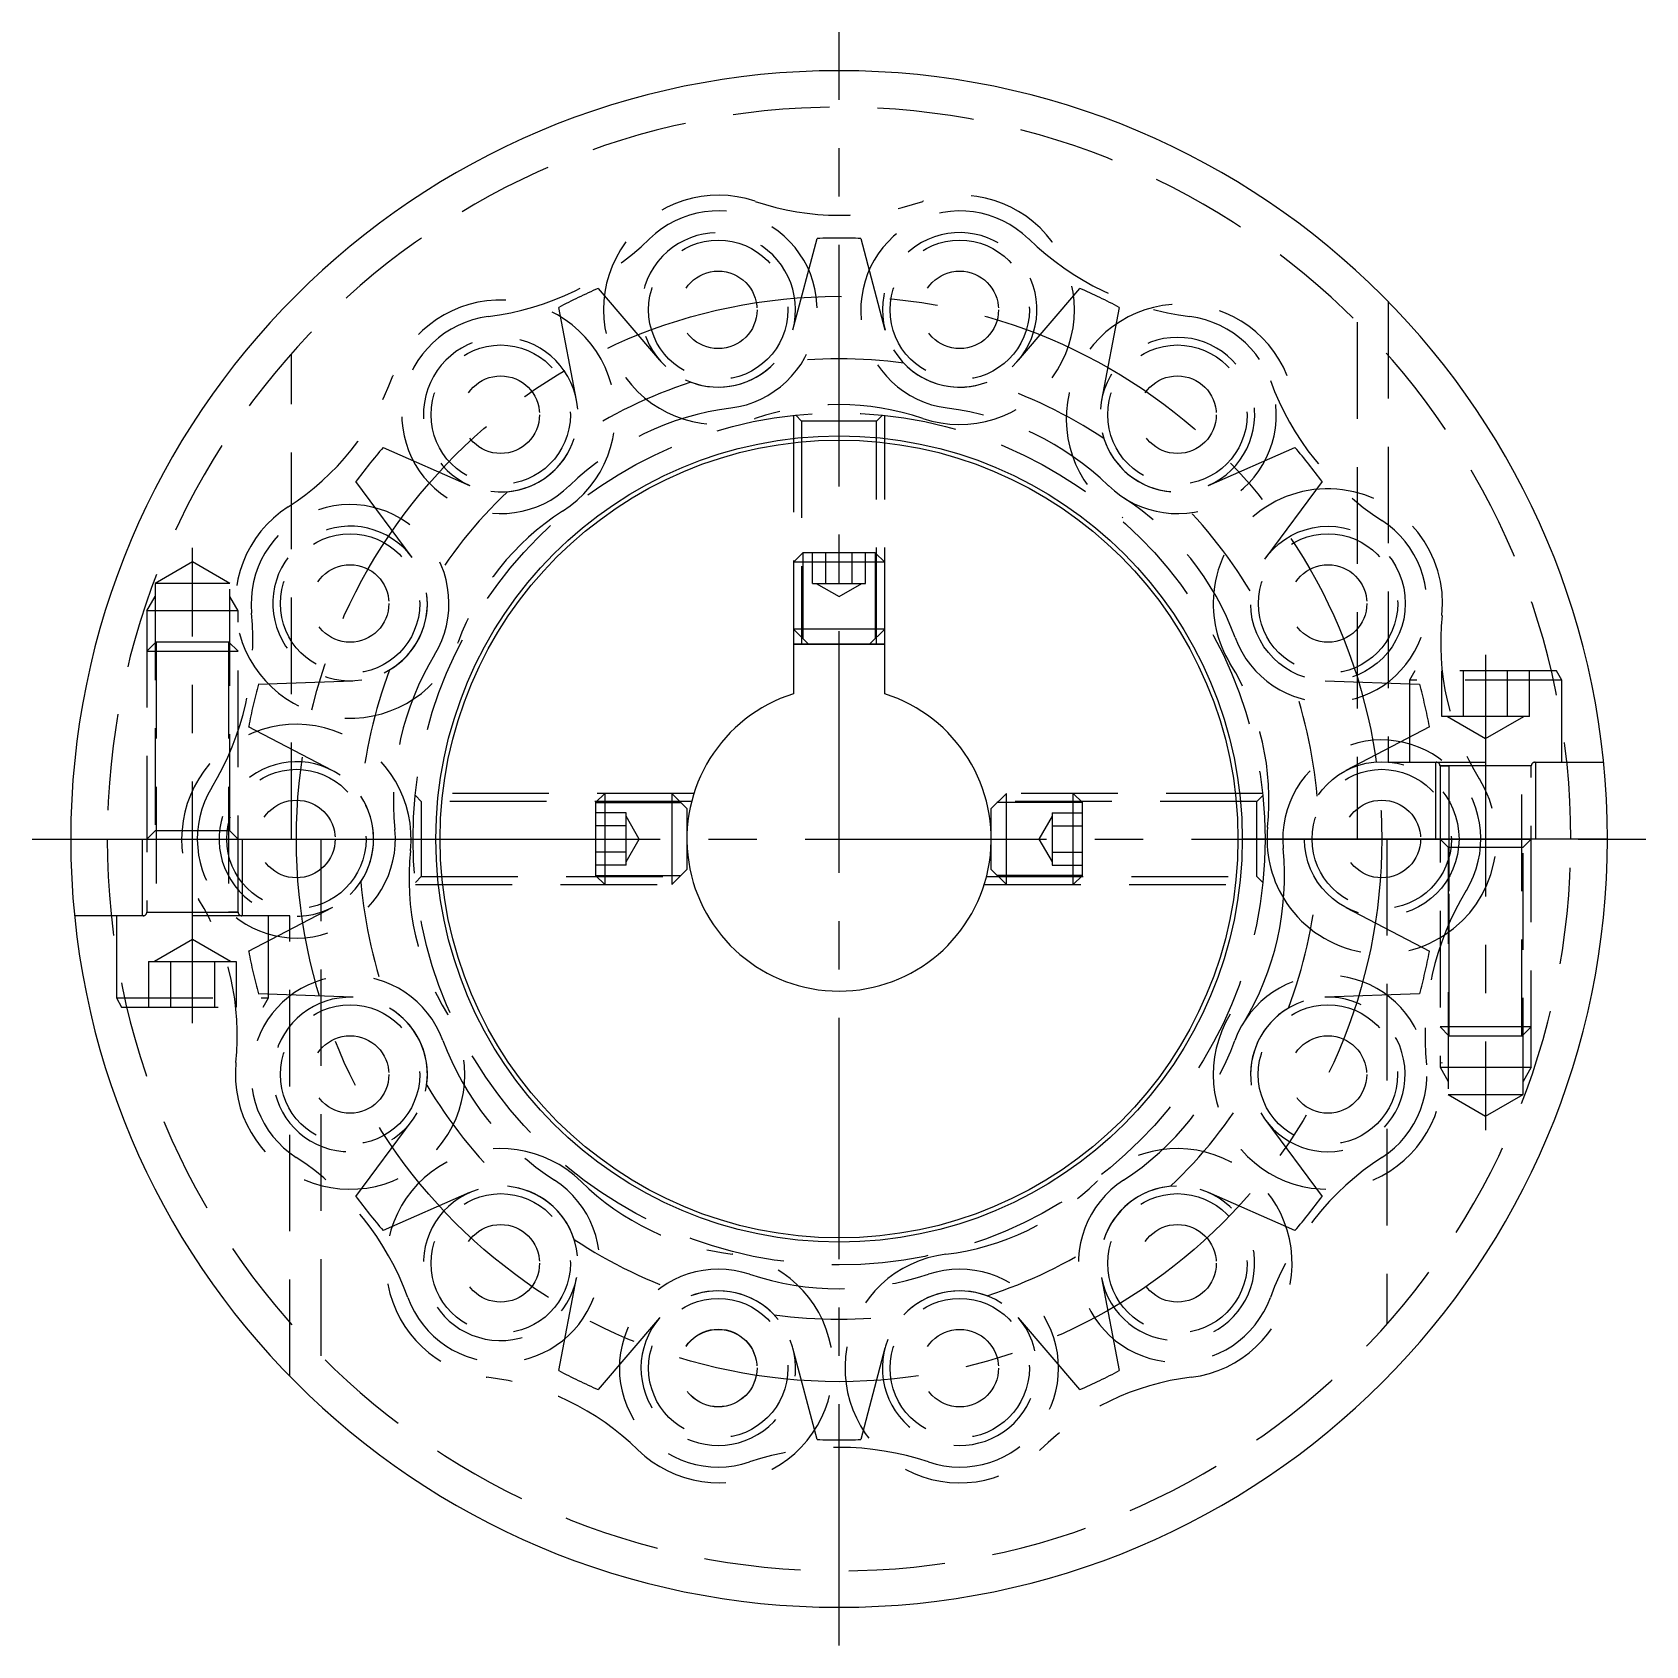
# Model space of a CAD drawing. Extents: x -2 to 237, y -8 to 240.
# Drawn here: x 130.9 to 236.9, y 7.5 to 113.5 of the extents above; entities that cross this region are included whole.
import ezdxf

# ---------------------------------------------------------------- set-up
doc = ezdxf.new("R2010")
doc.units = 0
doc.header["$LTSCALE"] = 0.5
doc.linetypes.add('CENTER', pattern=[50.8, 31.75, -6.35, 6.35, -6.35])
doc.linetypes.add('DASHED', pattern=[19.05, 12.7, -6.35])
for name, color, linetype in [('MSM_CENTER', 1, 'CENTER'), ('MSM_CONTINUOUS', 7, 'CONTINUOUS'), ('MSM_DASHED', 4, 'DASHED')]:
    doc.layers.add(name, color=color, linetype=linetype)

msp = doc.modelspace()

# ---------------------------------------------------------------- linework, layer by layer
at = {"layer": 'MSM_CENTER'}
for p, q in [((183.91, 7.48), (183.91, 113.53)), ((141.41, 48.4), (141.41, 79.63)), ((226.41, 72.6), (226.41, 41.37)), ((130.88, 60.5), (236.93, 60.5)), ((211.66, 60.5), (227.49, 60.5))]:
    msp.add_line(p, q, dxfattribs=at)
msp.add_circle((183.91, 60.5), 35.67, dxfattribs=at)
at = {"layer": 'MSM_CONTINUOUS'}
for p, q in [((186.91, 73.3), (180.91, 73.3)), ((180.91, 73.3), (180.91, 70.04)), ((186.91, 70.04), (186.91, 73.3)), ((133.41, 60.5), (157.41, 60.5)), ((133.41, 60.5), (157.41, 60.5)), ((234.41, 60.5), (210.41, 60.5)), ((234.41, 60.5), (210.41, 60.5))]:
    msp.add_line(p, q, dxfattribs=at)
for radius in [26.5, 26.22]:
    msp.add_circle((183.91, 60.5), radius, dxfattribs=at)
for centre, radius, start, end in [((183.91, 60.5), 50.5, 0, 180), ((216.04, 75.98), 7.54, 174.4289, 211.6493), ((183.91, 60.5), 10, 107.4576, 72.5424), ((183.91, 60.5), 50.5, 180, 0), ((194.59, 58.06), 18.6, 328.7114, 5.5746)]:
    msp.add_arc(centre, radius, start, end, dxfattribs=at)
at = {"layer": 'MSM_DASHED'}
for p, q in [((180.88, 93.97), (182.47, 99.97)), ((185.34, 99.97), (186.93, 93.97)), ((168.07, 96.69), (172.11, 91.97)), ((195.7, 91.97), (199.74, 96.69)), ((220.01, 95.81), (220.01, 65.55)), ((166.66, 89.35), (165.49, 95.44)), ((202.33, 95.44), (201.16, 89.35)), ((217.96, 94.47), (217.96, 60.5)), ((147.91, 60.5), (147.91, 92.4)), ((180.91, 88.34), (180.91, 73.3)), ((181.06, 88.35), (181.45, 87.96)), ((186.37, 87.96), (186.76, 88.35)), ((186.91, 73.3), (186.91, 88.34)), ((181.45, 87.96), (181.45, 73.3)), ((186.37, 87.96), (181.45, 87.96)), ((186.37, 73.3), (186.37, 87.96)), ((153.94, 86.23), (159.62, 83.74)), ((208.19, 83.74), (213.87, 86.23)), ((155.85, 79), (152.15, 83.99)), ((215.66, 83.99), (211.96, 79)), ((141.41, 78.72), (138.95, 77.3)), ((143.87, 77.3), (141.41, 78.72)), ((181.52, 79.3), (180.91, 78.69)), ((186.91, 78.69), (180.91, 78.69)), ((186.29, 79.3), (181.52, 79.3)), ((181.52, 79.3), (181.52, 73.69)), ((181.52, 79.3), (181.52, 73.69)), ((182.17, 77.3), (182.17, 79.3)), ((183.04, 77.3), (183.04, 79.3)), ((184.77, 77.3), (184.77, 79.3)), ((185.64, 77.3), (185.64, 79.3)), ((186.91, 78.69), (186.29, 79.3)), ((186.29, 79.3), (186.29, 73.69)), ((186.29, 79.3), (186.29, 73.69)), ((138.41, 75.5), (138.95, 76.44)), ((138.95, 77.3), (138.95, 61.04)), ((143.87, 77.3), (138.95, 77.3)), ((143.87, 61.04), (143.87, 77.3)), ((144.41, 75.5), (143.87, 76.44)), ((182.17, 77.3), (185.64, 77.3)), ((182.41, 77.3), (183.91, 76.43)), ((183.91, 76.43), (185.41, 77.3)), ((138.41, 75.5), (138.41, 55.7)), ((144.41, 75.5), (138.41, 75.5)), ((144.41, 75.5), (144.24, 75.5)), ((144.41, 55.7), (144.41, 75.5)), ((186.91, 74.3), (180.91, 74.3)), ((180.91, 74.3), (181.91, 73.3)), ((185.91, 73.3), (186.91, 74.3)), ((139.02, 73.45), (138.41, 72.84)), ((139.02, 73.45), (143.79, 73.45)), ((139.02, 73.45), (139.02, 55.7)), ((139.02, 73.45), (139.02, 55.7)), ((144.41, 72.84), (143.79, 73.45)), ((143.79, 73.45), (143.79, 55.7)), ((143.79, 73.45), (143.79, 55.7)), ((180.91, 73.3), (186.91, 73.3)), ((180.91, 73.3), (186.91, 73.3)), ((180.91, 73.3), (186.91, 73.3)), ((138.41, 72.84), (144.41, 72.84)), ((221.75, 71.55), (221.41, 70.95)), ((231.06, 71.55), (221.75, 71.55)), ((223.52, 68.55), (223.52, 71.55)), ((224.96, 68.55), (224.96, 71.55)), ((227.85, 68.55), (227.85, 71.55)), ((229.29, 68.55), (229.29, 71.55)), ((231.41, 70.95), (231.06, 71.55)), ((145.74, 70.68), (151.95, 70.9)), ((215.87, 70.9), (222.07, 70.68)), ((221.41, 70.95), (221.41, 65.55)), ((231.41, 70.95), (221.41, 70.95)), ((231.41, 65.55), (231.41, 70.95)), ((150.6, 65), (145.1, 67.88)), ((222.71, 67.88), (217.21, 65)), ((229.29, 68.55), (223.52, 68.55)), ((223.91, 68.55), (226.41, 67.11)), ((226.41, 67.11), (228.91, 68.55)), ((220.01, 65.55), (234.15, 65.55)), ((223.11, 65.55), (223.11, 60.5)), ((223.41, 65.3), (223.41, 45.5)), ((229.41, 65.3), (223.41, 65.3)), ((223.41, 65.3), (224.02, 65.3)), ((223.41, 65.3), (224.02, 65.3)), ((224.02, 50.55), (224.02, 65.3)), ((224.02, 47.55), (224.02, 65.3)), ((228.79, 47.55), (228.79, 65.3)), ((229.41, 65.3), (228.79, 65.3)), ((228.79, 47.55), (228.79, 65.3)), ((229.41, 65.3), (228.79, 65.3)), ((229.41, 45.5), (229.41, 65.3)), ((229.71, 60.5), (229.71, 65.55)), ((156.45, 62.96), (156.06, 63.35)), ((174.37, 63.5), (156.07, 63.5)), ((174.21, 62.96), (156.45, 62.96)), ((156.45, 62.96), (156.45, 58.04)), ((168.52, 63.5), (167.91, 62.89)), ((167.91, 62.89), (167.91, 58.11)), ((167.91, 62.89), (173.52, 62.89)), ((168.52, 63.5), (168.52, 57.5)), ((173.91, 62.5), (172.91, 63.5)), ((172.91, 63.5), (172.91, 57.5)), ((211.75, 63.5), (193.45, 63.5)), ((211.37, 62.96), (193.61, 62.96)), ((194.91, 63.5), (193.91, 62.5)), ((199.91, 62.89), (194.29, 62.89)), ((194.91, 57.5), (194.91, 63.5)), ((199.91, 62.89), (199.29, 63.5)), ((199.29, 57.5), (199.29, 63.5)), ((199.91, 58.11), (199.91, 62.89)), ((211.76, 63.35), (211.37, 62.96)), ((211.37, 58.04), (211.37, 62.96)), ((169.91, 62.23), (167.91, 62.23)), ((169.91, 58.77), (169.91, 62.23)), ((170.77, 60.5), (169.91, 62)), ((173.91, 62.5), (173.91, 58.5)), ((193.91, 58.5), (193.91, 62.5)), ((197.91, 62), (197.04, 60.5)), ((197.91, 62.23), (199.91, 62.23)), ((197.91, 62.23), (197.91, 58.77)), ((138.11, 60.5), (138.11, 55.45)), ((138.95, 61.04), (138.41, 60.5)), ((143.87, 61.04), (138.95, 61.04)), ((144.41, 60.5), (143.87, 61.04)), ((144.71, 55.45), (144.71, 60.5)), ((149.86, 26.53), (149.86, 60.5)), ((169.91, 61.37), (167.91, 61.37)), ((169.91, 59), (170.77, 60.5)), ((197.04, 60.5), (197.91, 59)), ((197.91, 61.37), (199.91, 61.37)), ((219.91, 60.5), (219.91, 28.6)), ((223.41, 60.5), (223.95, 59.96)), ((228.87, 59.96), (229.41, 60.5)), ((169.91, 59.63), (167.91, 59.63)), ((197.91, 59.63), (199.91, 59.63)), ((223.95, 59.96), (223.95, 43.7)), ((223.95, 59.96), (228.87, 59.96)), ((228.87, 43.7), (228.87, 59.96)), ((169.91, 58.77), (167.91, 58.77)), ((172.91, 57.5), (173.91, 58.5)), ((193.91, 58.5), (194.91, 57.5)), ((197.91, 58.77), (199.91, 58.77)), ((156.06, 57.65), (156.45, 58.04)), ((156.07, 57.5), (174.37, 57.5)), ((156.45, 58.04), (174.21, 58.04)), ((167.91, 58.11), (168.52, 57.5)), ((167.91, 58.11), (173.52, 58.11)), ((193.45, 57.5), (211.75, 57.5)), ((193.6, 58.04), (211.37, 58.04)), ((199.91, 58.11), (194.29, 58.11)), ((199.29, 57.5), (199.91, 58.11)), ((211.37, 58.04), (211.76, 57.65)), ((147.81, 55.45), (133.66, 55.45)), ((136.41, 55.45), (136.41, 50.05)), ((138.41, 55.7), (144.41, 55.7)), ((138.41, 55.7), (139.02, 55.7)), ((138.41, 55.7), (139.02, 55.7)), ((144.41, 55.7), (143.79, 55.7)), ((144.41, 55.7), (143.79, 55.7)), ((145.1, 53.12), (150.6, 56)), ((146.41, 50.05), (146.41, 55.45)), ((147.81, 25.19), (147.81, 55.45)), ((217.21, 56), (222.71, 53.12)), ((141.41, 53.89), (138.91, 52.45)), ((143.91, 52.45), (141.41, 53.89)), ((138.52, 52.45), (138.52, 49.45)), ((138.52, 52.45), (144.29, 52.45)), ((139.96, 52.45), (139.96, 49.45)), ((142.85, 52.45), (142.85, 49.45)), ((144.29, 52.45), (144.29, 49.45)), ((136.41, 50.05), (136.75, 49.45)), ((136.41, 50.05), (146.41, 50.05)), ((151.95, 50.1), (145.74, 50.32)), ((146.06, 49.45), (146.41, 50.05)), ((222.07, 50.32), (215.87, 50.1)), ((136.75, 49.45), (146.06, 49.45)), ((223.41, 48.16), (224.02, 47.55)), ((229.41, 48.16), (223.41, 48.16)), ((228.79, 47.55), (229.41, 48.16)), ((228.79, 47.55), (224.02, 47.55)), ((223.41, 45.5), (223.57, 45.5)), ((223.41, 45.5), (229.41, 45.5)), ((223.41, 45.5), (223.95, 44.56)), ((229.41, 45.5), (228.87, 44.56)), ((223.95, 43.7), (226.41, 42.28)), ((223.95, 43.7), (228.87, 43.7)), ((226.41, 42.28), (228.87, 43.7)), ((152.15, 37.01), (155.85, 42)), ((211.96, 42), (215.66, 37.01)), ((159.62, 37.26), (153.94, 34.77)), ((213.87, 34.77), (208.19, 37.26)), ((165.49, 25.56), (166.66, 31.65)), ((201.16, 31.65), (202.33, 25.56)), ((172.11, 29.03), (168.07, 24.31)), ((199.74, 24.31), (195.7, 29.03)), ((182.47, 21.03), (180.88, 27.03)), ((186.93, 27.03), (185.34, 21.03))]:
    msp.add_line(p, q, dxfattribs=at)
for centre, radius in [((175.97, 95.28), 4.58), ((191.84, 95.28), 4.58), ((175.97, 95.28), 2.55), ((175.97, 95.28), 2.55), ((191.84, 95.28), 2.55), ((161.67, 88.39), 4.58), ((206.15, 88.39), 4.58), ((161.67, 88.39), 2.55), ((206.15, 88.39), 2.55), ((183.91, 60.5), 28), ((216.05, 75.98), 5.08), ((151.77, 75.98), 4.58), ((216.05, 75.98), 4.58), ((151.77, 75.98), 2.55), ((151.77, 75.98), 2.55), ((216.05, 75.98), 2.55), ((148.24, 60.5), 4.58), ((219.58, 60.5), 5.08), ((219.58, 60.5), 4.58), ((148.24, 60.5), 2.55), ((219.58, 60.5), 2.55), ((151.77, 45.02), 4.58), ((216.04, 45.02), 4.58), ((151.77, 45.02), 2.55), ((151.77, 45.02), 2.55), ((216.04, 45.02), 2.55), ((161.67, 32.61), 4.58), ((206.15, 32.61), 4.58), ((161.67, 32.61), 2.55), ((206.15, 32.61), 2.55), ((206.15, 32.61), 2.55), ((175.97, 25.72), 4.58), ((191.84, 25.72), 4.58), ((175.97, 25.73), 2.55), ((175.97, 25.72), 2.55), ((191.84, 25.72), 2.55)]:
    msp.add_circle(centre, radius, dxfattribs=at)
for centre, radius, start, end in [((183.91, 60.5), 48.1, 0, 180), ((175.97, 95.28), 7.54, 71.2077, 288.7923), ((183.91, 118.6), 17.1, 251.2077, 288.7923), ((191.84, 95.28), 7.54, 251.2077, 108.7923), ((175.97, 95.28), 6.5, 277.2824, 134.1456), ((191.84, 95.28), 6.5, 45.8544, 262.7176), ((158.49, 113.29), 18.6, 277.2824, 314.1456), ((175.97, 95.28), 5.08, 344.9418, 227.2703), ((183.91, 60.5), 39.5, 87.9172, 92.0828), ((191.84, 95.28), 5.08, 312.6078, 195.148), ((209.33, 113.29), 18.6, 225.8544, 262.7176), ((183.91, 60.5), 39.5, 113.6315, 117.7971), ((183.91, 60.5), 39.5, 62.2029, 66.3685), ((161.67, 88.39), 7.54, 302.6357, 160.2203), ((206.38, 88.12), 7.54, 21.9919, 239.5766), ((161.67, 88.39), 6.5, 97.2824, 314.1456), ((206.15, 88.39), 6.5, 225.8544, 82.7176), ((161.67, 88.39), 5.08, 4.0883, 246.5929), ((206.15, 88.39), 5.08, 293.4965, 175.7939), ((175.97, 95.28), 5.08, 244.7616, 328.8102), ((191.84, 95.28), 5.08, 211.2283, 294.8196), ((175.97, 95.28), 5.08, 249.2846, 316.4297), ((183.91, 60.5), 31.56, 82.2492, 97.7508), ((191.84, 95.28), 5.08, 223.5703, 290.7154), ((138.48, 96.73), 17.1, 302.6357, 340.2203), ((183.91, 60.5), 31.56, 107.9635, 123.4651), ((183.91, 60.5), 31.56, 56.5349, 72.0365), ((229.72, 97.03), 18.6, 200.1404, 237.0036), ((179.15, 70.37), 18.6, 97.2824, 134.1456), ((183.91, 71.95), 17.1, 71.2077, 108.7923), ((188.66, 70.37), 18.6, 45.8544, 82.7176), ((161.67, 88.39), 5.08, 262.6338, 346.2246), ((206.15, 88.39), 5.08, 193.358, 277.4033), ((183.91, 60.5), 39.5, 139.3458, 143.5114), ((161.67, 88.39), 5.08, 274.9989, 342.144), ((206.15, 88.39), 5.08, 197.856, 265.0011), ((183.91, 60.5), 39.5, 36.4886, 40.6542), ((183.91, 60.5), 31.56, 133.6777, 149.1794), ((192.48, 67.33), 18.6, 20.1404, 57.0036), ((183.91, 60.5), 31.56, 31.1063, 46.608), ((216.04, 75.98), 7.54, 82.6833, 174.4289), ((216.04, 75.98), 7.54, 354.0647, 82.6833), ((151.77, 75.98), 7.54, 122.6357, 340.2203), ((151.77, 75.98), 6.5, 328.7114, 185.5746), ((174.96, 67.64), 17.1, 122.6357, 160.2203), ((151.77, 75.98), 5.08, 36.3822, 278.7551), ((216.05, 75.98), 6.5, 200.1404, 57.0036), ((151.77, 75.98), 5.08, 296.1564, 20.2271), ((151.77, 75.98), 5.08, 300.7131, 7.8583), ((126.78, 73.54), 18.6, 328.7114, 5.5746), ((240.55, 73.43), 17.1, 174.0647, 211.6493), ((173.22, 62.94), 18.6, 148.7114, 185.5746), ((183.91, 60.5), 31.56, 159.392, 174.8937), ((195.07, 63.05), 17.1, 354.0647, 31.6493), ((183.91, 60.5), 31.56, 5.1063, 20.608), ((183.91, 60.5), 39.5, 165.06, 169.2257), ((183.91, 60.5), 39.5, 10.7743, 14.94), ((148.24, 60.5), 7.54, 354.0647, 211.6493), ((219.58, 60.5), 6.51, 328.7114, 185.5746), ((148.24, 60.5), 5.08, 55.5779, 298.0328), ((223.16, 65.3), 0.25, 0, 90), ((229.66, 65.3), 0.25, 90, 180), ((148.24, 60.5), 6.51, 148.7114, 5.5746), ((219.58, 60.5), 7.54, 303.0183, 31.6493), ((148.24, 60.5), 5.08, 314.0498, 37.6209), ((148.24, 60.5), 5.08, 326.4274, 33.5726), ((183.91, 60.5), 48.1, 180, 0), ((219.58, 60.5), 7.54, 174.0647, 211.2677), ((172.74, 57.95), 17.1, 174.0647, 211.6493), ((183.91, 60.5), 31.56, 185.1063, 200.608), ((183.91, 60.5), 31.56, 339.392, 354.8937), ((127.26, 47.57), 17.1, 354.0647, 31.6493), ((219.58, 60.5), 7.54, 211.2677, 303.0183), ((241.03, 47.46), 18.6, 148.7114, 185.5746), ((138.16, 55.7), 0.25, 270, 0), ((144.66, 55.7), 0.25, 180, 270), ((183.91, 60.5), 39.5, 190.7743, 194.94), ((183.91, 60.5), 39.5, 345.06, 349.2257), ((151.77, 45.02), 6.5, 20.1404, 237.0036), ((216.04, 45.02), 6.51, 302.9964, 159.8596), ((151.77, 45.02), 5.08, 87.8225, 330.2408), ((151.77, 45.02), 5.08, 347.5514, 71.6436), ((216.04, 45.02), 5.08, 209.6287, 92.268), ((151.77, 45.02), 7.54, 174.0647, 31.6493), ((151.77, 45.02), 5.08, 352.1417, 59.2869), ((216.04, 45.02), 7.54, 148.3497, 5.9343), ((216.04, 45.02), 5.08, 108.3961, 192.027), ((216.04, 45.02), 5.08, 120.7131, 187.8583), ((175.34, 53.67), 18.6, 200.1404, 237.0036), ((192.47, 53.67), 18.6, 302.9964, 339.8596), ((183.91, 60.5), 31.56, 210.8206, 226.3223), ((183.91, 60.5), 31.56, 313.6777, 329.1794), ((138.1, 23.97), 18.6, 20.1404, 57.0036), ((161.67, 32.61), 7.54, 45.4937, 263.0783), ((206.15, 32.61), 7.54, 276.9217, 134.5063), ((229.72, 23.97), 18.6, 122.9964, 159.8596), ((161.67, 32.61), 6.51, 200.1404, 57.0036), ((161.67, 32.61), 5.08, 107.0675, 349.4728), ((161.67, 32.61), 5.08, 5.4659, 89.0173), ((161.67, 32.61), 5.08, 17.856, 85.0011), ((178.94, 50.19), 17.1, 225.4937, 263.0783), ((188.87, 50.18), 17.1, 276.9217, 314.5063), ((206.15, 32.61), 6.51, 122.9964, 339.8596), ((206.15, 32.61), 5.08, 90.5683, 174.5699), ((206.15, 32.61), 5.08, 190.6158, 72.8237), ((206.15, 32.61), 5.08, 94.9989, 162.144), ((183.91, 60.5), 39.5, 216.4886, 220.6542), ((183.91, 60.5), 39.5, 319.3458, 323.5114), ((183.91, 60.5), 31.56, 236.5349, 252.0365), ((183.91, 60.5), 31.56, 287.9635, 303.4651), ((175.97, 25.73), 7.54, 225.4937, 83.0783), ((191.84, 25.72), 7.54, 96.9217, 314.5063), ((175.97, 25.72), 6.5, 71.5684, 288.4316), ((183.91, 49.54), 18.6, 251.5684, 288.4316), ((191.84, 25.72), 6.5, 251.5684, 108.4316), ((175.97, 25.72), 5.08, 39.1645, 123.1633), ((175.97, 25.72), 5.08, 43.5703, 110.7154), ((191.84, 25.72), 5.08, 56.9906, 140.6226), ((191.84, 25.72), 5.08, 69.2846, 136.4297), ((175.97, 25.72), 5.08, 139.1704, 21.3464), ((183.91, 60.5), 31.56, 262.2492, 277.7508), ((191.84, 25.72), 5.08, 158.1489, 40.8231), ((183.91, 60.5), 39.5, 242.2029, 246.3685), ((183.91, 60.5), 39.5, 293.6315, 297.7971), ((158.7, 8.15), 17.1, 45.4937, 83.0783), ((209.12, 8.15), 17.1, 96.9217, 134.5063), ((183.91, 1.91), 18.6, 71.5684, 108.4316), ((183.91, 60.5), 39.5, 267.9172, 272.0828)]:
    msp.add_arc(centre, radius, start, end, dxfattribs=at)

doc.saveas('drawing.dxf')
